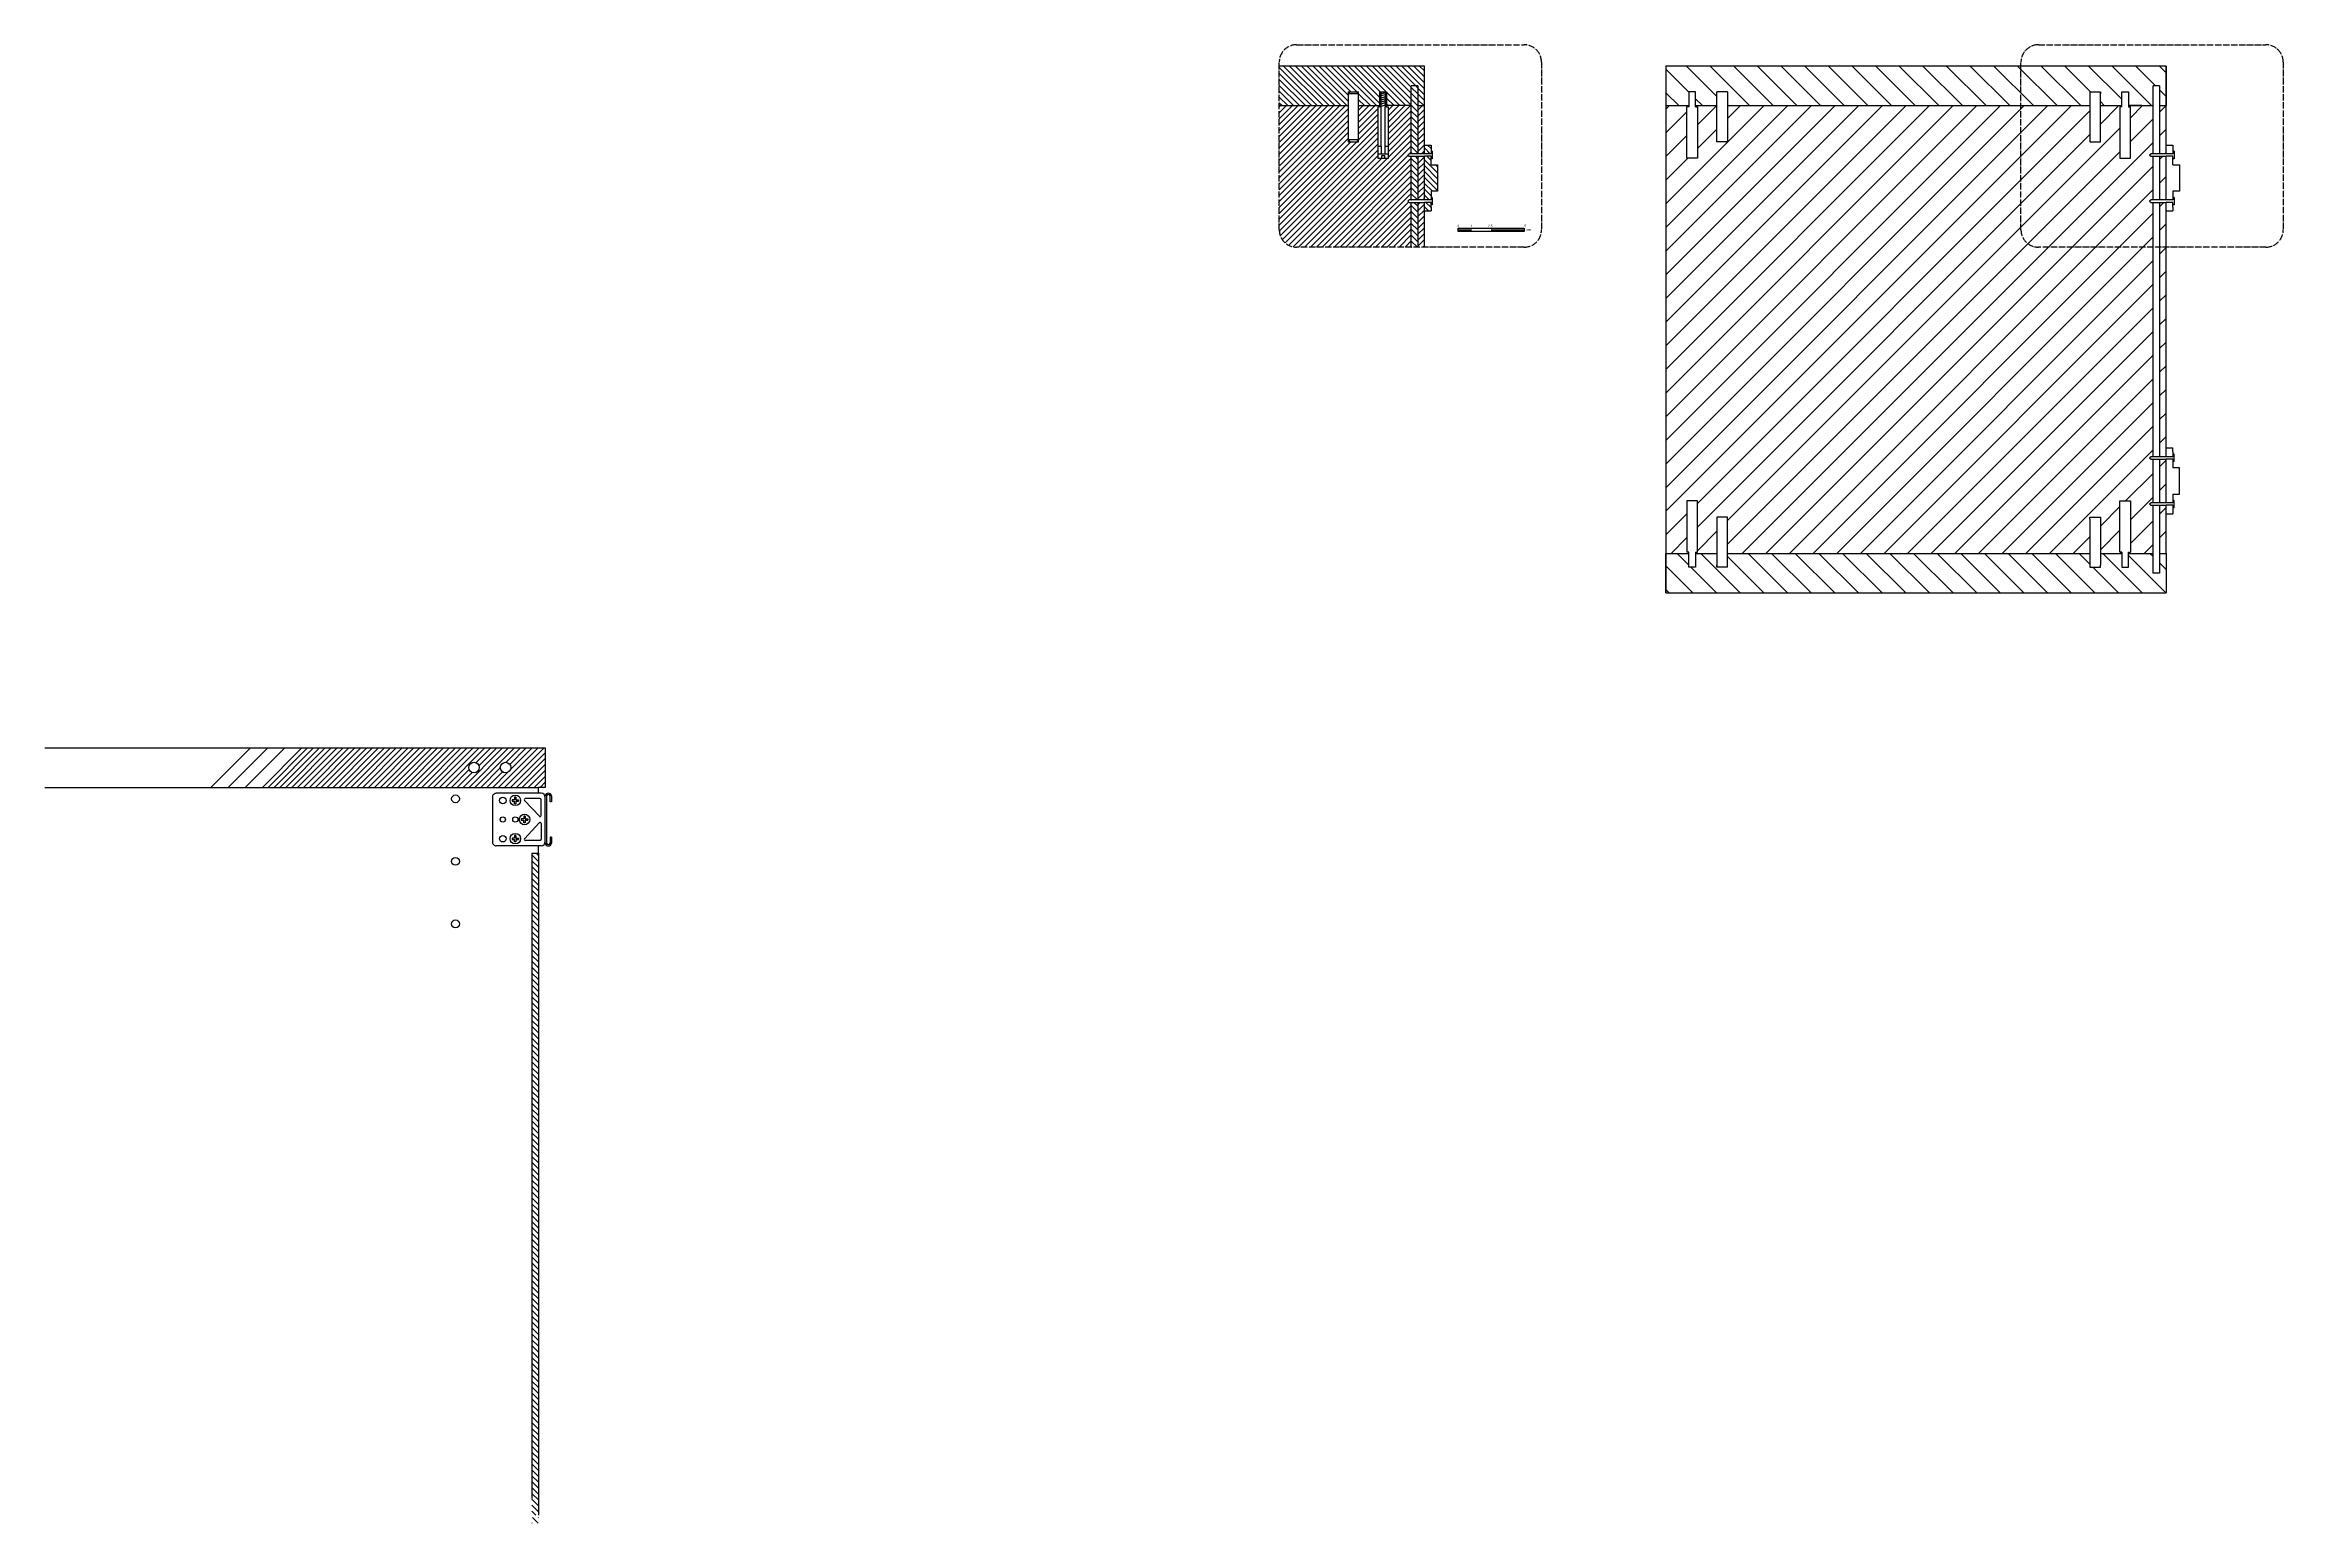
# Model space of a CAD drawing. Header units: millimetres. Extents: x -1061 to 8262, y 78 to 3828.
# Drawn here: x 3735 to 5435, y 2705 to 3828 of the extents above; entities that cross this region are included whole.
import ezdxf
from ezdxf.enums import TextEntityAlignment as Align

# ---------------------------------------------------------------- set-up
doc = ezdxf.new("R2010")
doc.units = ezdxf.units.MM
doc.linetypes.add('ACAD_ISO04W100', pattern=[30, 24, -3, 0, -3])
for name, color, linetype in [('A-ANNO-SYMB', 3, 'Continuous'), ('G-ANNO-TEXT', 3, 'Continuous'), ('G-ANNO-TTLB', 3, 'Continuous'), ('IF-DETL', 4, 'Continuous'), ('IF-FURN', 7, 'Continuous'), ('Layer1', 1, 'Continuous'), ('Layer2', 8, 'Continuous'), ('linee sezione', 3, 'ACAD_ISO04W100')]:
    doc.layers.add(name, color=color, linetype=linetype)
doc.styles.add('E-ARIAL', font='arial.ttf')
pattern_1 = [(45, (-1293.6433, -1224.6407), (-2.245064, 2.245064), [])]

msp = doc.modelspace()

# ---------------------------------------------------------------- hatches: boundary and pattern name
at = {"layer": 'IF-DETL'}
h = msp.add_hatch(dxfattribs=at)
h.set_pattern_fill('ANSI31', color=256, scale=4, angle=90)
h.set_pattern_definition([(135, (-730.222, -67.656), (-8.980256, -8.980256), [])])
h.paths.add_polyline_path([(5288, 3781.4), (5288, 3791.9), (5296, 3791.9), (5296, 3790.4), (5296, 3781.4), (5312.2, 3781.4), (5312.2, 3791.9), (5317.3, 3791.9), (5317.3, 3781.4), (5327.4, 3781.4), (5336, 3781.4), (5336, 3796.4), (5341, 3796.4), (5341, 3781.4), (5346, 3781.4), (5346, 3811.4), (5291, 3811.4), (4966, 3811.4), (4966, 3781.4), (4983.5, 3781.4), (4983.5, 3791.9), (4988.5, 3791.9), (4988.5, 3781.4), (5004.8, 3781.4), (5004.8, 3791.9), (5012.8, 3791.9), (5012.8, 3781.4)])
h.paths.add_polyline_path([(5012.8, 3441.4), (5012.8, 3430.9), (5004.8, 3430.9), (5004.8, 3432.4), (5004.8, 3441.4), (4988.5, 3441.4), (4988.5, 3430.9), (4983.5, 3430.9), (4983.5, 3441.4), (4966, 3441.4), (4966, 3411.4), (5346, 3411.4), (5346, 3441.4), (5341, 3441.4), (5341, 3426.4), (5336, 3426.4), (5336, 3441.4), (5317.3, 3441.4), (5317.3, 3430.9), (5312.2, 3430.9), (5312.2, 3441.4), (5296, 3441.4), (5296, 3432.4), (5296, 3430.9), (5288, 3430.9), (5288, 3432.4), (5288, 3441.4)])
h = msp.add_hatch(dxfattribs=at)
h.set_pattern_fill('ANSI31', color=256, angle=90)
h.set_pattern_definition([(135, (-1293.6433, -1224.6407), (-2.245064, -2.245064), [])])
h.paths.add_polyline_path([(4787.6, 3746.8), (4787.6, 3748.6), (4787.6, 3751.4), (4782.6, 3751.4), (4782.6, 3744.9), (4787.6, 3744.9)])
h.paths.add_polyline_path([(4792.6, 3736.4), (4787.6, 3736.4), (4787.6, 3739.2), (4787.6, 3741.3), (4787.6, 3743), (4786.5, 3743), (4782.6, 3743), (4782.6, 3709.8), (4787.6, 3709.8), (4787.6, 3711.7), (4787.6, 3713.6), (4787.6, 3716.4), (4792.6, 3716.4)])
h.paths.add_polyline_path([(4787.6, 3706.3), (4787.6, 3707.9), (4786.5, 3707.9), (4782.6, 3707.9), (4782.6, 3701.4), (4787.6, 3701.4), (4787.6, 3704.2), (4787.6, 3704.2)])
h.paths.add_polyline_path([(4772.6, 3744.9), (4777.6, 3744.9), (4777.6, 3796.4), (4772.6, 3796.4)])
h.paths.add_polyline_path([(4777.6, 3707.9), (4772.6, 3707.9), (4772.6, 3673.9), (4777.6, 3673.9)])
h.paths.add_polyline_path([(4772.6, 3709.8), (4777.6, 3709.8), (4777.6, 3743), (4772.6, 3743)])
h = msp.add_hatch(dxfattribs=at)
h.set_pattern_fill('ANSI31', color=256)
h.set_pattern_definition(pattern_1)
edge = h.paths.add_edge_path()
edge.add_line((4685.4, 3673.9), (4772.6, 3673.9))
edge.add_line((4772.6, 3673.9), (4772.6, 3707.9))
edge.add_line((4772.6, 3707.9), (4771.1, 3707.9))
edge.add_line((4771.1, 3707.9), (4769.9, 3708.9))
edge.add_line((4769.9, 3708.9), (4771.1, 3709.8))
edge.add_line((4771.1, 3709.8), (4772.6, 3709.8))
edge.add_line((4772.6, 3709.8), (4772.6, 3743))
edge.add_line((4772.6, 3743), (4771.1, 3743))
edge.add_line((4771.1, 3743), (4769.9, 3743.9))
edge.add_line((4769.9, 3743.9), (4771.1, 3744.9))
edge.add_line((4771.1, 3744.9), (4772.6, 3744.9))
edge.add_line((4772.6, 3744.9), (4772.6, 3781.4))
edge.add_line((4772.6, 3781.4), (4772, 3781.4))
edge.add_line((4772, 3781.4), (4763.2, 3781.4))
edge.add_line((4763.2, 3781.4), (4753.8, 3781.4))
edge.add_line((4753.8, 3781.4), (4753.8, 3780.5))
edge.add_line((4753.8, 3780.5), (4755.3, 3780.5))
edge.add_line((4755.3, 3780.5), (4755.3, 3750.5))
edge.add_line((4755.3, 3750.5), (4755.3, 3741.5))
edge.add_line((4755.3, 3741.5), (4747.3, 3741.5))
edge.add_line((4747.3, 3741.5), (4747.3, 3750.5))
edge.add_line((4747.3, 3750.5), (4747.3, 3780.5))
edge.add_line((4747.3, 3780.5), (4748.8, 3780.5))
edge.add_line((4748.8, 3780.5), (4748.8, 3781.4))
edge.add_line((4748.8, 3781.4), (4732.6, 3781.4))
edge.add_line((4732.6, 3781.4), (4732.6, 3755.4))
edge.add_line((4732.6, 3755.4), (4732.6, 3753.9))
edge.add_line((4732.6, 3753.9), (4724.6, 3753.9))
edge.add_line((4724.6, 3753.9), (4724.6, 3755.4))
edge.add_line((4724.6, 3755.4), (4724.6, 3781.4))
edge.add_line((4724.6, 3781.4), (4672.3, 3781.4))
edge.add_line((4672.3, 3781.4), (4672.3, 3687.1))
edge.add_arc((4685.4, 3687.1), 13.2, 180, 270)
h = msp.add_hatch(dxfattribs=at)
h.set_pattern_fill('ANSI31', color=256)
h.set_pattern_definition(pattern_1)
h.paths.add_polyline_path([(4782.6, 3781.4), (4777.6, 3781.4), (4777.6, 3744.9), (4782.6, 3744.9)])
h.paths.add_polyline_path([(4782.6, 3743), (4777.6, 3743), (4777.6, 3709.8), (4782.6, 3709.8)])
h.paths.add_polyline_path([(4777.6, 3673.9), (4782.6, 3673.9), (4782.6, 3707.9), (4777.6, 3707.9)])
h = msp.add_hatch(dxfattribs=at)
h.set_pattern_fill('ANSI31', color=256, scale=4)
h.set_pattern_definition([(45, (-730.222, -67.656), (-8.980256, 8.980256), [])])
h.paths.add_polyline_path([(5336, 3707.9), (5334.5, 3707.9), (5333.3, 3708.9), (5334.5, 3709.8), (5336, 3709.8), (5336, 3743), (5334.5, 3743), (5333.3, 3743.9), (5334.5, 3744.9), (5336, 3744.9), (5336, 3781.4), (5335.4, 3781.4), (5317.3, 3781.4), (5317.3, 3780.5), (5318.8, 3780.5), (5318.8, 3750.5), (5318.8, 3741.5), (5310.8, 3741.5), (5310.8, 3750.5), (5310.8, 3780.5), (5312.2, 3780.5), (5312.2, 3781.4), (5296, 3781.4), (5296, 3753.9), (5288, 3753.9), (5288, 3781.4), (5012.8, 3781.4), (5012.8, 3753.9), (5004.8, 3753.9), (5004.8, 3755.4), (5004.8, 3781.4), (4988.5, 3781.4), (4988.5, 3780.5), (4990, 3780.5), (4990, 3750.5), (4990, 3741.5), (4982, 3741.5), (4982, 3750.5), (4982, 3780.5), (4983.5, 3780.5), (4983.5, 3781.4), (4966, 3781.4), (4966, 3441.4), (4983.5, 3441.4), (4983.5, 3442.2), (4982, 3442.2), (4982, 3472.2), (4982, 3481.2), (4990, 3481.2), (4990, 3472.2), (4990, 3442.2), (4988.5, 3442.2), (4988.5, 3441.4), (5004.8, 3441.4), (5004.8, 3468.9), (5012.8, 3468.9), (5012.8, 3441.4), (5288, 3441.4), (5288, 3467.4), (5288, 3468.9), (5296, 3468.9), (5296, 3467.4), (5296, 3441.4), (5312.2, 3441.4), (5312.2, 3442.2), (5310.8, 3442.2), (5310.8, 3472.2), (5310.8, 3481.2), (5318.8, 3481.2), (5318.8, 3472.2), (5318.8, 3442.2), (5317.3, 3442.2), (5317.3, 3441.4), (5336, 3441.4), (5336, 3477.9), (5334.5, 3477.9), (5333.3, 3478.8), (5334.5, 3479.8), (5336, 3479.8), (5336, 3512.9), (5334.5, 3512.9), (5333.3, 3513.9), (5334.5, 3514.8), (5336, 3514.8)])
h.paths.add_polyline_path([(5346, 3781.4), (5341, 3781.4), (5341, 3744.9), (5346, 3744.9)])
h.paths.add_polyline_path([(5346, 3743), (5341, 3743), (5341, 3709.8), (5346, 3709.8)])
h.paths.add_polyline_path([(5346, 3707.9), (5341, 3707.9), (5341, 3514.8), (5346, 3514.8)])
h.paths.add_polyline_path([(5346, 3512.9), (5341, 3512.9), (5341, 3479.8), (5346, 3479.8)])
h.paths.add_polyline_path([(5346, 3477.9), (5341, 3477.9), (5341, 3441.4), (5346, 3441.4)])
h = msp.add_hatch(dxfattribs=at)
h.set_pattern_fill('ANSI31', color=256)
h.set_pattern_definition([(45, (-1961.651, -1232.6828), (-2.245064, 2.245064), [])])
h.paths.add_polyline_path([(4109.6, 3263.7), (4114.6, 3263.7), (4114.6, 3293.7), (3929.9, 3293.7), (3899.9, 3263.7)])
h.paths.add_polyline_path([(4080.6, 3278.7, -1), (4088.6, 3278.7, -1)], flags=16)
h.paths.add_polyline_path([(4056.6, 3278.7, -1), (4064.6, 3278.7, -1)], flags=16)
h = msp.add_hatch(dxfattribs=at)
h.set_pattern_fill('ANSI31', color=256, angle=90)
h.set_pattern_definition([(135, (-1961.651, -1232.6828), (-2.245064, -2.245064), [])])
h.paths.add_polyline_path([(4104.6, 2711.1), (4109.6, 2711.1), (4109.6, 3213.7), (4105.6, 3213.7), (4104.6, 3213.7)])
h.paths.add_polyline_path([(4109.6, 2709.2), (4104.6, 2709.2), (4104.6, 2704.9), (4109.6, 2704.9)])

# ---------------------------------------------------------------- linework, layer by layer
at = {"layer": 'A-ANNO-SYMB'}
for p, q in [((4808.3, 3687.1), (4818.3, 3687.1)), ((4833.3, 3687.1), (4858.3, 3687.1))]:
    msp.add_line(p, q, dxfattribs=at)
msp.add_lwpolyline([(4808.3, 3688.4), (4858.3, 3688.4), (4858.3, 3685.9), (4808.3, 3685.9)], close=True, dxfattribs=at)
at = {"layer": 'G-ANNO-TTLB', "const_width": 0.18}
for points in [[(4808.3, 3685.9), (4808.3, 3688.4)], [(4818.3, 3688.4), (4818.3, 3685.9)], [(4833.3, 3688.4), (4833.3, 3685.9)]]:
    msp.add_lwpolyline(points, dxfattribs=at)
at = {"layer": 'G-ANNO-TTLB'}
msp.add_lwpolyline([(4858.3, 3688.4, 0.48, 0.48, 0), (4858.3, 3685.9, 0.48, 0.48, 0)], format="xyseb", dxfattribs=at)
at = {"layer": 'IF-DETL', "linetype": 'Continuous'}
for p, q in [((4701.2, 3781.4), (4672.3, 3810.3)), ((4705.6, 3781.4), (4675.6, 3811.4)), ((4710.1, 3781.4), (4680.1, 3811.4)), ((4714.6, 3781.4), (4684.6, 3811.4)), ((4719.1, 3781.4), (4689.1, 3811.4)), ((4723.6, 3781.4), (4693.6, 3811.4)), ((4724.6, 3784.9), (4698.1, 3811.4)), ((4724.6, 3789.4), (4702.6, 3811.4)), ((4726.6, 3791.9), (4707.1, 3811.4)), ((4731.1, 3791.9), (4711.6, 3811.4)), ((4746.1, 3781.4), (4716.1, 3811.4)), ((4748.8, 3783.1), (4720.6, 3811.4)), ((4748.8, 3787.6), (4725, 3811.4)), ((4749, 3791.9), (4729.5, 3811.4)), ((4753.5, 3791.9), (4734, 3811.4)), ((4768.5, 3781.4), (4738.5, 3811.4)), ((4772.6, 3781.8), (4743, 3811.4)), ((4772.6, 3786.3), (4747.5, 3811.4)), ((4772.6, 3790.8), (4752, 3811.4)), ((4772.6, 3795.3), (4756.5, 3811.4)), ((4776, 3796.4), (4761, 3811.4)), ((4782.6, 3794.2), (4765.5, 3811.4)), ((4782.6, 3798.7), (4769.9, 3811.4)), ((4782.6, 3803.2), (4774.4, 3811.4)), ((4782.6, 3807.7), (4778.9, 3811.4)), ((4696.7, 3781.4), (4672.3, 3805.8)), ((4692.2, 3781.4), (4672.3, 3801.3)), ((4687.7, 3781.4), (4672.3, 3796.8)), ((4683.2, 3781.4), (4672.3, 3792.3)), ((4782.6, 3789.7), (4777.6, 3794.7)), ((4678.7, 3781.4), (4672.3, 3787.8)), ((4674.2, 3781.4), (4672.3, 3783.3)), ((4741.6, 3781.4), (4732.6, 3790.4)), ((4737.1, 3781.4), (4732.6, 3785.9)), ((4764, 3781.4), (4753.8, 3791.5)), ((4759.5, 3781.4), (4753.8, 3787.1)), ((4755, 3781.4), (4753.8, 3782.6)), ((4782.6, 3785.3), (4777.6, 3790.3)), ((4782, 3781.4), (4777.6, 3785.8)), ((3860.8, 3263.7), (3890.8, 3293.7)), ((3873.9, 3263.7), (3903.9, 3293.7)), ((3886.9, 3263.7), (3916.9, 3293.7)), ((3899.9, 3263.7), (3929.9, 3293.7))]:
    msp.add_line(p, q, dxfattribs=at)
at = {"layer": 'IF-FURN'}
for p, q in [((4782.6, 3811.4), (4672.3, 3811.4)), ((4782.6, 3744.9), (4782.6, 3811.4)), ((5346, 3811.4), (4966, 3811.4)), ((4966, 3811.4), (4966, 3411.4)), ((4966, 3811.4), (4966, 3781.4)), ((5346, 3811.4), (5291, 3811.4)), ((5346, 3811.4), (5346, 3781.4)), ((5346, 3744.9), (5346, 3811.4)), ((4724.6, 3791.9), (4732.6, 3791.9)), ((4724.6, 3791.9), (4724.6, 3753.9)), ((4732.6, 3753.9), (4732.6, 3791.9)), ((4748.8, 3780.5), (4748.8, 3791.9)), ((4748.8, 3791.9), (4753.8, 3791.9)), ((4753.8, 3791.9), (4753.8, 3780.5)), ((4777.6, 3796.4), (4772.6, 3796.4)), ((4772.6, 3744.9), (4772.6, 3796.4)), ((4777.6, 3796.4), (4777.6, 3744.9)), ((4988.5, 3791.9), (4983.5, 3791.9)), ((4983.5, 3791.9), (4983.5, 3780.5)), ((4988.5, 3780.5), (4988.5, 3791.9)), ((5004.8, 3753.9), (5004.8, 3791.9)), ((5012.8, 3791.9), (5004.8, 3791.9)), ((5012.8, 3791.9), (5012.8, 3753.9)), ((5288, 3791.9), (5296, 3791.9)), ((5288, 3791.9), (5288, 3753.9)), ((5296, 3753.9), (5296, 3791.9)), ((5296, 3791.9), (5296, 3790.4)), ((5312.2, 3780.5), (5312.2, 3791.9)), ((5312.2, 3791.9), (5317.3, 3791.9)), ((5317.3, 3791.9), (5317.3, 3780.5)), ((5341, 3796.4), (5336, 3796.4)), ((5336, 3744.9), (5336, 3796.4)), ((5341, 3796.4), (5341, 3744.9)), ((4672.3, 3781.4), (4724.6, 3781.4)), ((4732.6, 3781.4), (4748.8, 3781.4)), ((4748.8, 3780.5), (4747.3, 3780.5)), ((4747.3, 3780.5), (4747.3, 3750.5)), ((4772.6, 3781.4), (4753.8, 3781.4)), ((4753.8, 3780.5), (4755.3, 3780.5)), ((4755.3, 3750.5), (4755.3, 3780.5)), ((4777.6, 3781.4), (4782.6, 3781.4)), ((4966, 3781.4), (4983.5, 3781.4)), ((4983.5, 3780.5), (4982, 3780.5)), ((4982, 3750.5), (4982, 3780.5)), ((4988.5, 3781.4), (5004.8, 3781.4)), ((4988.5, 3780.5), (4990, 3780.5)), ((4990, 3780.5), (4990, 3750.5)), ((5012.8, 3781.4), (5288, 3781.4)), ((5296, 3781.4), (5312.2, 3781.4)), ((5312.2, 3780.5), (5310.8, 3780.5)), ((5310.8, 3780.5), (5310.8, 3750.5)), ((5327.4, 3781.4), (5317.3, 3781.4)), ((5317.3, 3781.4), (5336, 3781.4)), ((5317.3, 3780.5), (5318.8, 3780.5)), ((5318.8, 3750.5), (5318.8, 3780.5)), ((5341, 3781.4), (5346, 3781.4)), ((4724.6, 3753.9), (4732.6, 3753.9)), ((4747.3, 3750.5), (4747.3, 3741.5)), ((4747.3, 3744.5), (4747.3, 3741.5)), ((4747.3, 3741.5), (4755.3, 3741.5)), ((4755.3, 3741.5), (4755.3, 3750.5)), ((4755.3, 3741.5), (4755.3, 3744.5)), ((4771.1, 3744.9), (4769.9, 3743.9)), ((4769.9, 3743.9), (4771.1, 3743)), ((4772.6, 3709.8), (4772.6, 3743)), ((4777.6, 3743), (4777.6, 3709.8)), ((4782.6, 3709.8), (4782.6, 3743)), ((4982, 3741.5), (4982, 3750.5)), ((4982, 3741.5), (4982, 3744.5)), ((4990, 3741.5), (4982, 3741.5)), ((4990, 3750.5), (4990, 3741.5)), ((4990, 3744.5), (4990, 3741.5)), ((5012.8, 3753.9), (5004.8, 3753.9)), ((5288, 3753.9), (5296, 3753.9)), ((5310.8, 3750.5), (5310.8, 3741.5)), ((5310.8, 3744.5), (5310.8, 3741.5)), ((5310.8, 3741.5), (5318.8, 3741.5)), ((5318.8, 3741.5), (5318.8, 3750.5)), ((5318.8, 3741.5), (5318.8, 3744.5)), ((5334.5, 3744.9), (5333.3, 3743.9)), ((5333.3, 3743.9), (5334.5, 3743)), ((5336, 3709.8), (5336, 3743)), ((5341, 3743), (5341, 3709.8)), ((5346, 3709.8), (5346, 3743)), ((4771.1, 3709.8), (4769.9, 3708.9)), ((4769.9, 3708.9), (4771.1, 3707.9)), ((4772.6, 3673.9), (4772.6, 3707.9)), ((4777.6, 3707.9), (4777.6, 3673.9)), ((4782.6, 3673.9), (4782.6, 3707.9)), ((5334.5, 3709.8), (5333.3, 3708.9)), ((5333.3, 3708.9), (5334.5, 3707.9)), ((5336, 3514.8), (5336, 3707.9)), ((5341, 3707.9), (5341, 3514.8)), ((5346, 3514.8), (5346, 3707.9)), ((5334.5, 3514.8), (5333.3, 3513.9)), ((5333.3, 3513.9), (5334.5, 3512.9)), ((5336, 3479.8), (5336, 3512.9)), ((5341, 3512.9), (5341, 3479.8)), ((5346, 3479.8), (5346, 3512.9)), ((4982, 3481.2), (4982, 3478.2)), ((4990, 3481.2), (4982, 3481.2)), ((4982, 3481.2), (4982, 3472.2)), ((4982, 3472.2), (4982, 3442.2)), ((4990, 3478.2), (4990, 3481.2)), ((4990, 3472.2), (4990, 3481.2)), ((4990, 3442.2), (4990, 3472.2)), ((5004.8, 3468.9), (5004.8, 3430.9)), ((5012.8, 3468.9), (5004.8, 3468.9)), ((5012.8, 3430.9), (5012.8, 3468.9)), ((5288, 3467.4), (5288, 3468.9)), ((5288, 3468.9), (5296, 3468.9)), ((5296, 3468.9), (5296, 3467.4)), ((5310.8, 3478.2), (5310.8, 3481.2)), ((5310.8, 3472.2), (5310.8, 3481.2)), ((5310.8, 3481.2), (5318.8, 3481.2)), ((5310.8, 3442.2), (5310.8, 3472.2)), ((5318.8, 3481.2), (5318.8, 3478.2)), ((5318.8, 3481.2), (5318.8, 3472.2)), ((5318.8, 3472.2), (5318.8, 3442.2)), ((5334.5, 3479.8), (5333.3, 3478.8)), ((5333.3, 3478.8), (5334.5, 3477.9)), ((5336, 3426.4), (5336, 3477.9)), ((5341, 3477.9), (5341, 3426.4)), ((5346, 3441.4), (5346, 3477.9)), ((5288, 3467.4), (5288, 3432.4)), ((5296, 3467.4), (5296, 3432.4)), ((4966, 3411.4), (4966, 3441.4)), ((4966, 3441.4), (4983.5, 3441.4)), ((4983.5, 3442.2), (4982, 3442.2)), ((4983.5, 3430.9), (4983.5, 3442.2)), ((4988.5, 3442.2), (4990, 3442.2)), ((4988.5, 3442.2), (4988.5, 3430.9)), ((4988.5, 3441.4), (5004.8, 3441.4)), ((5012.8, 3441.4), (5288, 3441.4)), ((5296, 3441.4), (5312.2, 3441.4)), ((5312.2, 3442.2), (5310.8, 3442.2)), ((5312.2, 3442.2), (5312.2, 3430.9)), ((5317.3, 3442.2), (5318.8, 3442.2)), ((5317.3, 3430.9), (5317.3, 3442.2)), ((5317.3, 3441.4), (5336, 3441.4)), ((5341, 3441.4), (5346, 3441.4)), ((5346, 3441.4), (5346, 3411.4)), ((4988.5, 3430.9), (4983.5, 3430.9)), ((5004.8, 3430.9), (5004.8, 3432.4)), ((5012.8, 3430.9), (5004.8, 3430.9)), ((5288, 3432.4), (5288, 3430.9)), ((5288, 3430.9), (5296, 3430.9)), ((5296, 3430.9), (5296, 3432.4)), ((5312.2, 3430.9), (5317.3, 3430.9)), ((5341, 3426.4), (5336, 3426.4)), ((4966, 3411.4), (5346, 3411.4)), ((3734.6, 3293.7), (4114.6, 3293.7)), ((4114.6, 3293.7), (4114.6, 3263.7)), ((3734.6, 3263.7), (4109.6, 3263.7)), ((4114.6, 3263.7), (4109.6, 3263.7)), ((4104.6, 3213.7), (4109.6, 3213.7)), ((4104.6, 3213.7), (4104.6, 2723.7)), ((4109.6, 3213.7), (4109.6, 2711.1))]:
    msp.add_line(p, q, dxfattribs=at)
for points in [[(4777.6, 3744.9), (4771.1, 3744.9)], [(4771.1, 3743), (4777.6, 3743)], [(4782.6, 3744.9), (4777.6, 3744.9)], [(4777.6, 3743), (4782.6, 3743)], [(5341, 3744.9), (5334.5, 3744.9)], [(5334.5, 3743), (5336, 3743)], [(5336, 3743), (5346, 3743)], [(5346, 3744.9), (5341, 3744.9)], [(4777.6, 3709.8), (4771.1, 3709.8)], [(4771.1, 3707.9), (4777.6, 3707.9)], [(4782.6, 3709.8), (4777.6, 3709.8)], [(4777.6, 3707.9), (4782.6, 3707.9)], [(5346, 3709.8), (5334.5, 3709.8)], [(5334.5, 3707.9), (5336, 3707.9)], [(5336, 3707.9), (5346, 3707.9)], [(5341, 3514.8), (5334.5, 3514.8)], [(5334.5, 3512.9), (5336, 3512.9)], [(5336, 3512.9), (5346, 3512.9)], [(5346, 3514.8), (5341, 3514.8)], [(5341, 3479.8), (5334.5, 3479.8)], [(5334.5, 3477.9), (5336, 3477.9)], [(5336, 3477.9), (5346, 3477.9)], [(5346, 3479.8), (5341, 3479.8)]]:
    msp.add_lwpolyline(points, dxfattribs=at)
for centre in [(4060.6, 3278.7), (4084.6, 3278.7)]:
    msp.add_circle(centre, 4, dxfattribs=at)
at = {"layer": 'Layer1'}
for p, q in [((4109.6, 3259.3), (4109.6, 3263.7)), ((4109.6, 3213.7), (4109.6, 3219.3))]:
    msp.add_line(p, q, dxfattribs=at)
for centre in [(4046.6, 3255), (4046.6, 3207.5), (4046.6, 3160)]:
    msp.add_circle(centre, 3, dxfattribs=at)
at = {"layer": 'Layer2'}
for p, q in [((4724.6, 3790.4), (4726.1, 3791.9)), ((4732.6, 3790.4), (4731.1, 3791.9)), ((4749.8, 3791.9), (4752.7, 3791.9)), ((4987.6, 3791.9), (4984.6, 3791.9)), ((5313.2, 3791.9), (5316.1, 3791.9)), ((4732.6, 3790.4), (4724.6, 3790.4)), ((4748.8, 3790), (4753.8, 3791.5)), ((4753.8, 3789.9), (4748.8, 3788.5)), ((4753.8, 3788.4), (4748.8, 3786.9)), ((4753.8, 3786.8), (4748.8, 3785.3)), ((4753.8, 3785.2), (4748.8, 3783.8)), ((4753.8, 3783.7), (4748.8, 3782.2)), ((4753.8, 3783.7), (4748.8, 3782.2)), ((4753.8, 3782.1), (4748.8, 3780.6)), ((4748.8, 3780.5), (4749.8, 3780.5)), ((4749.8, 3750.5), (4749.8, 3780.5)), ((4752.7, 3744.5), (4752.7, 3780.5)), ((4753.8, 3780.5), (4752.7, 3780.5)), ((4724.6, 3755.4), (4726.1, 3753.9)), ((4732.6, 3755.4), (4724.6, 3755.4)), ((4732.6, 3755.4), (4731.1, 3753.9)), ((4747.3, 3750.5), (4749.8, 3750.5)), ((4755.3, 3744.5), (4747.3, 3744.5)), ((4749.8, 3750.5), (4749.8, 3744.5)), ((4750.3, 3741.5), (4750.3, 3743.5)), ((4750.3, 3743.5), (4752.3, 3743.5)), ((4752.3, 3743.5), (4752.3, 3741.5)), ((4752.7, 3750.5), (4755.3, 3750.5)), ((4782.6, 3751.4), (4787.6, 3751.4)), ((4787.6, 3744.9), (4782.6, 3744.9)), ((4787.6, 3743), (4782.6, 3743)), ((4787.6, 3751.4), (4787.6, 3744.9)), ((4788.5, 3746.8), (4787.6, 3746.8)), ((4787.6, 3741.1), (4787.6, 3743)), ((4787.6, 3739.2), (4787.6, 3741.3)), ((4788.5, 3741.1), (4787.6, 3741.1)), ((4788.5, 3746.8), (4788.5, 3741.1)), ((5346, 3751.4), (5351, 3751.4)), ((5351, 3744.9), (5346, 3744.9)), ((5351, 3743), (5346, 3743)), ((5351, 3751.4), (5351, 3744.9)), ((5352, 3746.8), (5351, 3746.8)), ((5351, 3741.1), (5351, 3743)), ((5351, 3739.2), (5351, 3741.3)), ((5352, 3741.1), (5351, 3741.1)), ((5352, 3746.8), (5352, 3741.1)), ((4787.6, 3736.4), (4787.6, 3739.2)), ((4787.6, 3736.4), (4792.6, 3736.4)), ((4792.6, 3736.4), (4792.6, 3716.4)), ((5351, 3736.4), (5351, 3739.2)), ((5351, 3736.4), (5356, 3736.4)), ((5356, 3736.4), (5356, 3716.4)), ((4787.6, 3709.8), (4782.6, 3709.8)), ((4787.6, 3707.9), (4782.6, 3707.9)), ((4792.6, 3716.4), (4787.6, 3716.4)), ((4787.6, 3716.4), (4787.6, 3709.8)), ((4788.5, 3711.7), (4787.6, 3711.7)), ((4787.6, 3706.1), (4787.6, 3707.9)), ((4788.5, 3711.7), (4788.5, 3706.1)), ((5351, 3709.8), (5346, 3709.8)), ((5351, 3707.9), (5346, 3707.9)), ((5356, 3716.4), (5351, 3716.4)), ((5351, 3716.4), (5351, 3709.8)), ((5352, 3711.7), (5351, 3711.7)), ((5351, 3706.1), (5351, 3707.9)), ((5352, 3711.7), (5352, 3706.1)), ((4782.6, 3701.4), (4787.6, 3701.4)), ((4787.6, 3704.2), (4787.6, 3706.3)), ((4788.5, 3706.1), (4787.6, 3706.1)), ((4787.6, 3704.2), (4787.6, 3701.4)), ((5346, 3701.4), (5351, 3701.4)), ((5351, 3704.2), (5351, 3706.3)), ((5352, 3706.1), (5351, 3706.1)), ((5351, 3704.2), (5351, 3701.4)), ((5346, 3521.4), (5351, 3521.4)), ((5351, 3518.6), (5351, 3521.4)), ((5351, 3514.8), (5346, 3514.8)), ((5351, 3512.9), (5346, 3512.9)), ((5351, 3518.6), (5351, 3516.5)), ((5352, 3516.7), (5351, 3516.7)), ((5351, 3516.7), (5351, 3514.8)), ((5351, 3512.9), (5351, 3506.4)), ((5352, 3511.1), (5351, 3511.1)), ((5356, 3506.4), (5351, 3506.4)), ((5352, 3511.1), (5352, 3516.7)), ((5356, 3486.4), (5356, 3506.4)), ((5351, 3486.4), (5356, 3486.4)), ((5351, 3486.4), (5351, 3483.5)), ((5351, 3479.8), (5346, 3479.8)), ((5351, 3477.9), (5346, 3477.9)), ((5346, 3471.4), (5351, 3471.4)), ((5351, 3483.5), (5351, 3481.4)), ((5352, 3481.6), (5351, 3481.6)), ((5351, 3481.6), (5351, 3479.8)), ((5351, 3477.9), (5351, 3471.4)), ((5352, 3476), (5351, 3476)), ((5352, 3476), (5352, 3481.6)), ((4987.6, 3430.9), (4984.6, 3430.9)), ((5313.2, 3430.9), (5316.1, 3430.9)), ((4074.6, 3256), (4074.6, 3222.5)), ((4111.6, 3259.3), (4077.6, 3259.3)), ((4091.5, 3254.3), (4089.5, 3254.3)), ((4089.5, 3254.3), (4089.5, 3253.3)), ((4089.5, 3253.3), (4091.5, 3253.3)), ((4092.5, 3256.3), (4091.5, 3256.3)), ((4091.5, 3256.3), (4091.5, 3254.3)), ((4091.5, 3251.3), (4091.5, 3253.3)), ((4092.5, 3251.3), (4091.5, 3251.3)), ((4092.5, 3256.3), (4092.5, 3254.3)), ((4092.5, 3254.3), (4094.5, 3254.3)), ((4092.5, 3253.3), (4092.5, 3251.3)), ((4092.5, 3253.3), (4094.5, 3253.3)), ((4094.5, 3254.3), (4094.5, 3253.3)), ((4099, 3253.8), (4110.3, 3241.7)), ((4110.6, 3255.2), (4099.6, 3255.2)), ((4111.6, 3242.3), (4111.6, 3254.2)), ((4114.6, 3221.3), (4114.6, 3257.3)), ((4115.6, 3257.3), (4115.6, 3221.3)), ((4118.6, 3252.8), (4118.6, 3257.3)), ((4119.6, 3252.8), (4118.6, 3252.8)), ((4119.6, 3257.3), (4119.6, 3252.8)), ((4098.5, 3239.8), (4096.5, 3239.8)), ((4096.5, 3239.8), (4096.5, 3238.8)), ((4096.5, 3238.8), (4098.5, 3238.8)), ((4099.5, 3241.8), (4098.5, 3241.8)), ((4098.5, 3241.8), (4098.5, 3239.8)), ((4098.5, 3236.8), (4098.5, 3238.8)), ((4099.5, 3236.8), (4098.5, 3236.8)), ((4099, 3224.7), (4110.3, 3236.9)), ((4099.5, 3241.8), (4099.5, 3239.8)), ((4099.5, 3239.8), (4101.5, 3239.8)), ((4099.5, 3238.8), (4099.5, 3236.8)), ((4099.5, 3238.8), (4101.5, 3238.8)), ((4101.5, 3239.8), (4101.5, 3238.8)), ((4111.6, 3236.2), (4111.6, 3224.3)), ((4111.6, 3219.3), (4077.6, 3219.3)), ((4091.5, 3225.2), (4089.5, 3225.2)), ((4089.5, 3225.2), (4089.5, 3224.2)), ((4089.5, 3224.2), (4091.5, 3224.2)), ((4092.5, 3227.2), (4091.5, 3227.2)), ((4091.5, 3227.2), (4091.5, 3225.2)), ((4091.5, 3222.2), (4091.5, 3224.2)), ((4092.5, 3222.2), (4091.5, 3222.2)), ((4092.5, 3227.2), (4092.5, 3225.2)), ((4092.5, 3225.2), (4094.5, 3225.2)), ((4092.5, 3224.2), (4092.5, 3222.2)), ((4092.5, 3224.2), (4094.5, 3224.2)), ((4094.5, 3225.2), (4094.5, 3224.2)), ((4110.6, 3223.3), (4099.6, 3223.3)), ((4114.6, 3221.3), (4114.6, 3221.3)), ((4119.6, 3225.8), (4118.6, 3225.8)), ((4118.6, 3225.8), (4118.6, 3221.3)), ((4119.6, 3225.8), (4119.6, 3221.3))]:
    msp.add_line(p, q, dxfattribs=at)
for points in [[(4749.8, 3780.5), (4749.8, 3791.9)], [(4752.7, 3791.9), (4752.7, 3780.5)]]:
    msp.add_lwpolyline(points, dxfattribs=at)
for centre, radius in [((4082.5, 3253.8), 2.5), ((4092, 3253.8), 4), ((4082.5, 3239.3), 2), ((4092, 3239.3), 2), ((4099, 3239.3), 4), ((4082.5, 3224.7), 2.5), ((4092, 3224.7), 4)]:
    msp.add_circle(centre, radius, dxfattribs=at)
for centre, radius, start, end in [((4077.7, 3256.1), 3.13, 92.2906, 182.2906), ((4099.7, 3254.4), 0.871, 94.4329, 221.9614), ((4110.6, 3254.2), 1, 0, 90), ((4111.5, 3256.1), 3.13, 357.7094, 87.7094), ((4117.1, 3256.7), 2.56, 12.6804, 167.3196), ((4117.1, 3256.6), 1.63, 22.6199, 157.3801), ((4110.8, 3242.2), 0.772, 225.3896, 7.0872), ((4110.8, 3236.3), 0.772, 352.9128, 134.6104), ((4077.7, 3222.4), 3.13, 177.7094, 267.7094), ((4099.7, 3224.2), 0.871, 138.0386, 265.5671), ((4110.6, 3224.3), 1, 270, 0), ((4111.5, 3222.4), 3.13, 272.2906, 2.2906), ((4117.1, 3221.8), 2.56, 192.6804, 347.3196), ((4117.1, 3221.9), 1.63, 202.6199, 337.3801)]:
    msp.add_arc(centre, radius, start, end, dxfattribs=at)
at = {"layer": 'linee sezione', "ltscale": 0.2}
for points in [[(4685.4, 3827.6), (4858.3, 3827.6, -0.414214), (4871.5, 3814.4), (4871.5, 3687.1, -0.414214), (4858.3, 3673.9), (4685.4, 3673.9, -0.414214), (4672.3, 3687.1), (4672.3, 3814.4, -0.414214)], [(5248.9, 3827.6), (5421.7, 3827.6, -0.414214), (5434.9, 3814.4), (5434.9, 3687.1, -0.414214), (5421.7, 3673.9), (5248.9, 3673.9, -0.414214), (5235.7, 3687.1), (5235.7, 3814.4, -0.414214)]]:
    msp.add_lwpolyline(points, format="xyb", close=True, dxfattribs=at)

# ---------------------------------------------------------------- texts
at = {"layer": 'G-ANNO-TEXT', "style": 'E-ARIAL'}
msp.add_text('0', height=1.8, dxfattribs=at).set_placement((4808.3, 3690.9), align=Align.TOP_CENTER)
for s, p in [('1', (4817.6, 3689.1)), ('2.5', (4830.8, 3689.1))]:
    msp.add_text(s, height=1.8, dxfattribs=at).set_placement(p)
for s, p in [('5', (4859.9, 3689.1)), ('cm', (4863.4, 3686.3))]:
    msp.add_text(s, height=1.8, dxfattribs=at).set_placement(p, align=Align.RIGHT)

doc.saveas('drawing.dxf')
